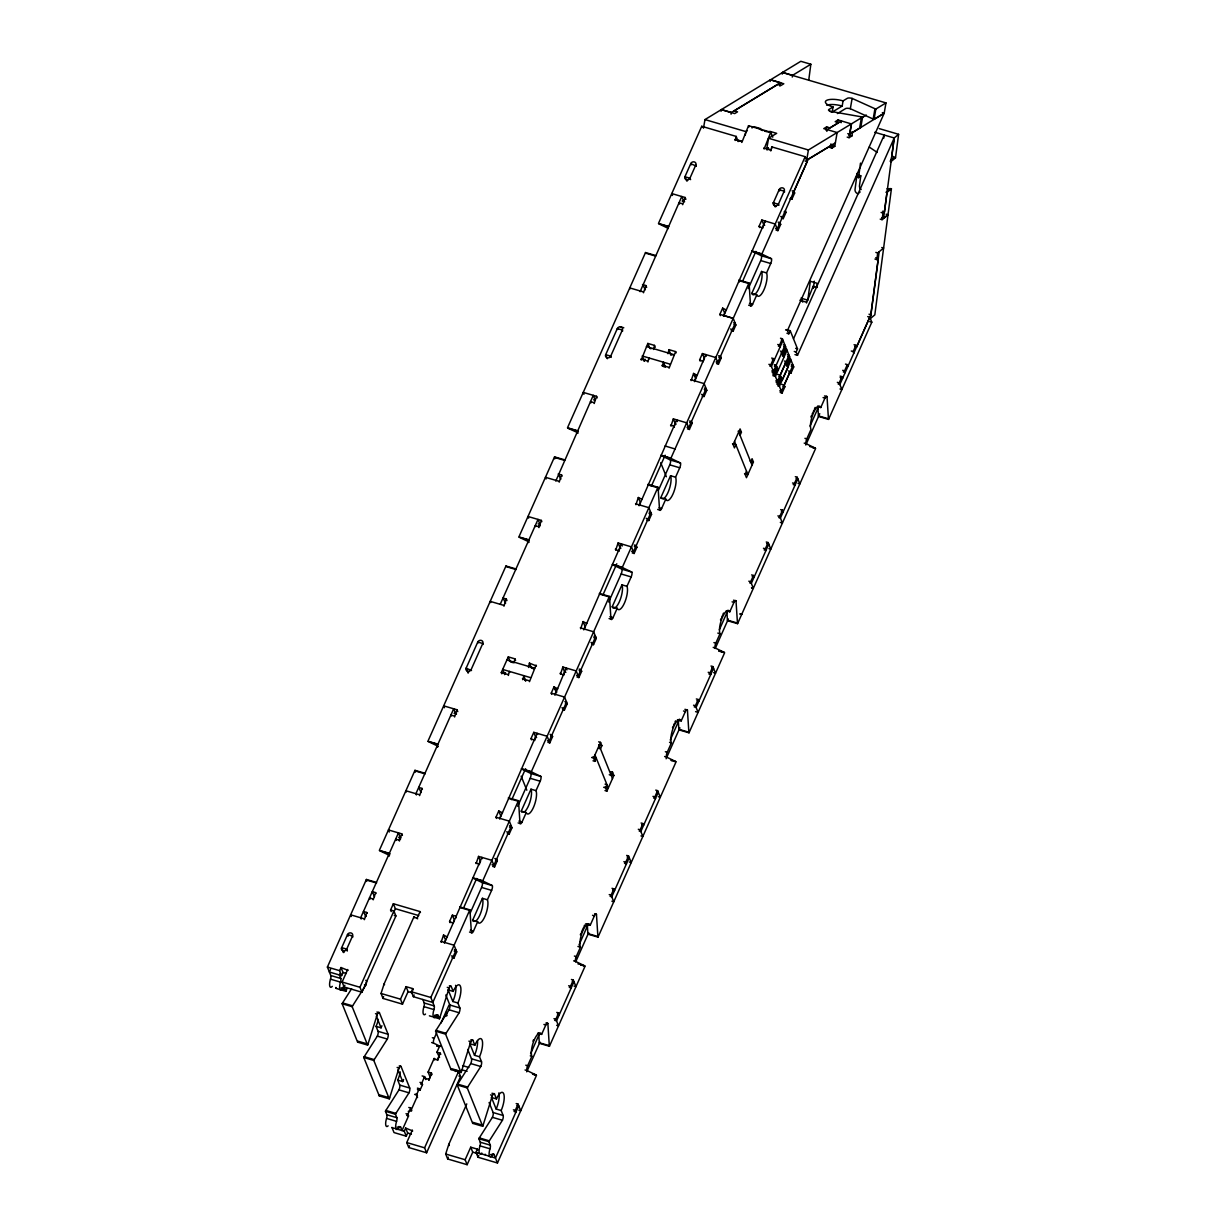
<?xml version="1.0" encoding="UTF-8"?>
<svg xmlns="http://www.w3.org/2000/svg" width="1226" height="1226" viewBox="0 0 1226 1226"><rect width="100%" height="100%" fill="white"/><g stroke="black" fill="none" stroke-linecap="round" stroke-linejoin="round"><path stroke-width="1.5" d="M808.731 80.211L810.846 64.242L800.823 61.3L782.54 72.395L782.249 74.112M813.359 288.248L814.294 281.168M857.158 173.326L855.028 189.478A3.678 3.142 50.5 0 0 857.924 193.769L860.146 191.946M856.468 176.835A12.873 10.973 50.5 0 0 858.568 177.663L859.901 167.472M860.1 166.016L860.483 163.104M857.633 174.429A12.873 10.973 50.5 0 0 860.79 175.824L859.472 185.8A3.678 3.142 50.5 0 0 861.173 189.509M874.95 259.054L876.835 259.606L877.709 252.954L883.624 248.004L881.77 247.514M880.222 219.132L882.092 219.684L882.981 213.017L884.452 211.807L894.229 137.986L898.612 134.308L879.211 128.607M879.18 251.682L870.353 318.545L874.812 314.883L891.425 188.773A3.693 3.142 50.5 0 0 890.459 188.635L886.95 188.819M881.678 217.845L883.563 218.397L886.98 192.436L891.425 188.773M898.612 134.308L895.501 157.878A3.693 3.142 50.5 0 1 894.566 157.464L890.122 161.127A3.693 3.142 50.5 0 0 891.057 161.556L894.168 137.971L874.766 132.27M854.752 346.391L856.622 346.943L870.889 314.76L878.322 258.38L875.808 257.644M883.808 138.124L884.222 135.044L793.513 338.805M703.494 128.178L704.965 119.581L770.464 79.721L780.487 82.663L779.889 86.111M721.057 111.259L721.348 109.543L731.355 112.486L780.487 82.663M731.064 114.202L731.355 112.486M745.285 135.044L745.868 131.596L747.385 130.676M770.173 81.452L770.464 79.721M771.093 149.848L766.786 148.576L768.564 138.262L776.671 133.343L769.989 131.381L767.982 132.086M792.257 77.054L792.548 75.338L810.846 64.242M847.779 133.634L849.649 134.186L860.805 127.412L862.568 117.098L808.409 149.986L806.647 160.284L835.35 142.86M826.048 130.324L826.646 126.891L829.987 127.872L838.553 122.661L835.212 121.681L838.078 119.949L851.442 123.933L849.082 137.68L847.197 137.128M826.845 131.381L827.136 129.665L841.434 120.991L841.143 122.707M830.14 111.443A12.873 4.092 9.8 0 0 832.178 112.118L833.067 106.968A12.873 4.092 9.8 0 1 826.385 100.501A12.873 4.092 9.8 0 1 843.059 100.884L847.35 98.295A3.678 1.165 9.8 0 1 852.116 98.402L874.95 108.731A3.693 1.165 9.8 0 0 875.839 109.053L885.969 102.907L884.191 113.221L787.475 330.499L788.808 333.809L786.939 333.257M830.048 147.534L831.933 148.085L832.515 144.653L830.646 144.101M837.481 123.382L838.078 119.949M831.933 148.085L834.783 146.354L837.128 132.546L823.78 128.623L826.646 126.891M832.178 112.118L842.185 106.049L843.059 100.884M852.116 98.402L850.338 108.716L873.173 119.045A3.693 1.165 9.8 0 0 874.061 119.366L884.191 113.221L882.352 112.608M849.649 134.186L851.426 123.872M849.082 137.68L851.932 135.933L852.53 132.5L884.237 113.16M833.067 106.968L828.776 109.558A3.678 1.165 9.8 0 0 830.692 111.413L861.556 116.853L859.778 127.167A3.693 1.18 9.8 0 1 860.805 127.412M873.173 119.045L874.95 108.731M874.061 119.366L875.839 109.053M341.594 990.041L345.977 991.328A3.663 1.195 -73.6 0 0 346.345 990.363L346.927 988.493M351.586 988.784L342.575 1002.914A3.678 1.195 -73.6 0 0 342.146 1003.742L357.609 1042.146L367.631 1045.088A3.678 1.195 -73.6 0 0 367.999 1044.123L377.347 1014.239A3.678 1.195 -73.6 0 1 379.416 1012.753L388.075 1034.269A3.678 1.195 -73.6 0 1 387.339 1039.066L374.236 1059.616A3.678 1.195 -73.6 0 0 373.807 1060.444L389.27 1098.848L379.263 1095.906L363.8 1057.517A3.678 1.195 -73.6 0 1 364.229 1056.689L377.332 1036.123A3.678 1.195 -73.6 0 0 378.068 1031.327L376.06 1026.361A12.873 4.184 -73.6 0 0 378.359 1019.419M389.27 1098.848A3.678 1.195 -73.6 0 0 389.638 1097.883L399.002 1067.999A3.678 1.195 -73.6 0 1 401.055 1066.513L409.714 1088.029A3.678 1.195 -73.6 0 1 408.994 1092.826L395.891 1113.392A3.678 1.195 -73.6 0 0 395.462 1114.219L396.856 1117.698A3.678 1.195 -73.6 0 1 396.565 1121.361A7.356 2.391 -73.6 0 0 395.952 1128.656A7.356 2.391 -73.6 0 0 399.078 1127.598A3.678 1.195 -73.6 0 1 400.626 1127.062L402.036 1130.556L408.549 1115.936L407.89 1114.281L410.679 1108.013L408.794 1107.461M433.146 1016.936L439.414 1018.775A3.678 1.195 -73.6 0 0 439.782 1017.81L449.13 987.926A3.678 1.195 -73.6 0 1 451.199 986.44L453.191 991.405A12.873 4.184 -73.6 0 1 460.409 986.225A12.873 4.184 -73.6 0 1 457.865 1002.991L459.857 1007.956A3.678 1.195 -73.6 0 1 459.137 1012.753L446.019 1033.319A3.678 1.195 -73.6 0 0 445.59 1034.146L461.053 1072.535L451.045 1069.593L435.582 1031.204A3.678 1.195 -73.6 0 1 436.012 1030.376L449.114 1009.81A3.678 1.195 -73.6 0 0 449.85 1005.013L445.804 994.991M461.053 1072.535A3.678 1.195 -73.6 0 0 461.42 1071.57L470.784 1041.686A3.678 1.195 -73.6 0 1 472.838 1040.215L474.845 1045.18A12.873 4.184 -73.6 0 1 482.063 1040A12.873 4.184 -73.6 0 1 479.504 1056.766L481.511 1061.731A3.678 1.195 -73.6 0 1 480.776 1066.513L467.673 1087.079A3.678 1.195 -73.6 0 0 467.244 1087.906L482.707 1126.296L472.684 1123.368L457.237 1084.964A3.678 1.195 -73.6 0 1 457.666 1084.136L470.769 1063.57A3.678 1.195 -73.6 0 0 471.489 1058.789L467.75 1049.471M482.707 1126.296A3.678 1.195 -73.6 0 0 483.075 1125.33L492.423 1095.446A3.678 1.195 -73.6 0 1 494.492 1093.975L496.484 1098.94A12.873 4.184 -73.6 0 1 503.702 1093.761A12.873 4.184 -73.6 0 1 501.158 1110.526L503.15 1115.491A3.678 1.195 -73.6 0 1 502.43 1120.273L489.312 1140.839A3.678 1.195 -73.6 0 0 488.883 1141.667L490.293 1145.161A3.678 1.195 -73.6 0 1 489.986 1148.808A7.356 2.391 -73.6 0 0 489.389 1156.103A7.356 2.391 -73.6 0 0 492.5 1155.045A3.678 1.195 -73.6 0 1 494.063 1154.524L497.465 1162.984L478.002 1157.252L476.01 1152.287L477.404 1149.16L470.723 1147.199L465.144 1159.735L467.137 1164.7L447.674 1158.984L445.682 1154.018L448.808 1144.302L466.784 1103.89M413.254 989.857L412.764 988.616L406.082 986.654L408.089 991.619L402.496 1004.155L383.033 998.439L381.041 993.474L384.167 983.758L413.928 916.879L417.652 918.795M383.033 998.439L383.615 996.615M447.674 1158.984L448.272 1157.16M789.973 198.75L791.858 199.286L794.647 193.018L793.988 191.363L808.24 159.181L832.515 144.653M332.307 986.348A7.356 2.391 -73.6 0 1 329.748 986.072A7.356 2.391 -73.6 0 1 330.484 979.176A3.678 1.195 -73.6 0 0 330.79 975.528L327.388 967.069L366.39 879.456L376.397 882.398A3.678 1.195 -73.6 0 1 376.535 883.011L366.528 880.069A3.678 1.195 -73.6 0 0 366.39 879.456M414.986 770.326A3.678 1.195 -73.6 0 1 415.124 770.924L425.131 773.867A3.678 1.195 -73.6 0 0 424.993 773.269L414.986 770.326L379.355 850.369L389.362 853.311M505.955 565.998A3.678 1.195 -73.6 0 1 506.093 566.611L516.1 569.554A3.678 1.195 -73.6 0 0 515.962 568.941L505.955 565.998L427.935 741.224L437.958 744.167M554.55 456.869A3.678 1.195 -73.6 0 1 554.673 457.467L564.68 460.409A3.678 1.195 -73.6 0 0 564.558 459.811L554.55 456.869L518.904 536.911L528.927 539.854M645.52 252.541A3.678 1.195 -73.6 0 1 645.642 253.154L655.649 256.096A3.678 1.195 -73.6 0 0 655.527 255.483L645.52 252.541L567.5 427.767L577.507 430.709M738.113 141.588L736.213 136.423L701.732 126.293L658.469 223.454L668.476 226.396M330.606 969.291L329.38 972.034L341.625 975.635L343.019 972.494L341.012 967.529L348.061 970.425M348.138 936.143L347.51 934.58L352.521 936.051L346.529 949.506A2.069 1.808 -21.9 0 1 345.609 950.487L344.383 950.855A3.31 2.896 -21.9 0 1 342.115 950.181L341.456 949.261A2.069 1.808 -21.9 0 1 341.518 948.035L347.51 934.58A2.759 2.406 -21.9 0 1 351.065 932.971A2.759 2.406 -21.9 0 1 352.521 936.051L352.889 936.986M696.307 166.261L695.801 165.02A2.759 2.406 -21.9 0 0 694.345 161.939A2.759 2.406 -21.9 0 0 690.79 163.548L684.92 176.759L689.916 178.23L690.606 179.64M343.985 951.974L344.475 950.87M468.868 671.48L468.133 673.105L466.141 668.139L477.772 642.026A2.759 2.406 -21.9 0 1 481.312 640.416A2.759 2.406 -21.9 0 1 482.768 643.497L483.151 644.432M687.342 180.789L687.694 179.977M500.223 604.311L538.015 519.426L540.007 524.391L538.137 523.839M695.801 165.02L689.916 178.23A2.759 2.406 -21.9 0 1 686.437 179.701A2.759 2.406 -21.9 0 1 684.982 176.621L686.729 180.958M341.625 975.635L339.617 970.67L341.012 967.529M364.367 919.684L366.789 912.481L363.448 911.5L365.869 916.588M373.21 899.823L375.631 892.635L372.29 891.654L374.497 896.681M399.37 841.051L401.791 833.864L388.443 829.941L389.27 832.01M419.614 795.613L422.035 788.41L418.694 787.429L421.1 792.517M454.616 716.98L457.037 709.777L443.689 705.854L444.44 707.724M503.932 606.226L506.338 599.024L503.012 598.043L505.633 603.192M538.934 527.594L541.356 520.406L528.008 516.483L528.667 518.138M559.179 482.155L561.585 474.952L558.244 473.972L560.88 479.121M594.181 403.523L596.587 396.32L583.254 392.397L583.99 394.266M643.497 292.769L645.903 285.566L642.562 284.585L645.397 289.796M682.698 204.696L685.119 197.493L671.771 193.57L672.522 195.44M340.215 973.153L339.403 974.977L340.797 978.471A3.678 1.195 -73.6 0 1 340.506 982.118A7.356 2.391 -73.6 0 0 339.893 989.413A7.356 2.391 -73.6 0 0 343.019 988.355A3.678 1.195 -73.6 0 1 344.567 987.834L345.977 991.328M365.44 916.466L365.823 915.623M420.441 912.527L420.058 911.592L393.362 903.746L390.573 910.014L393.914 910.995L395.906 915.96L361.946 992.248L344.108 986.991L342.115 982.026L347.694 969.49M344.108 986.991L344.889 985.229M735.186 140.484L736.213 136.423M361.946 992.248L359.954 987.282L393.914 910.995M393.623 912.634L395.37 908.711L393.362 903.746M501.802 673.81L501.296 672.568L508.284 656.891L514.951 658.852L515.579 660.416M641.229 360.046L647.834 343.433L654.515 345.395L655.266 347.264M741.853 142.446L748.534 125.696L770.771 132.224L772.778 137.189M504.606 674.591L505.48 672.645M644.171 361.134L645.045 359.187M508.346 675.465L509.372 671.404L509.74 672.323M514.951 658.852L513.924 662.929M647.91 362.007L648.922 357.946L649.305 358.866M654.515 345.395L653.489 349.471M522.812 679.71L523.824 675.649L525.648 680.997M536.467 665.994L529.417 663.113L528.513 667.48M662.362 366.252L663.389 362.191L665.381 367.156L663.588 366.62M676.139 352.858L675.649 351.617L668.967 349.655L667.955 353.716M417.269 917.86L420.058 911.592M670.791 355.004L668.967 349.655M764.105 148.99L770.771 132.224M529.479 681.671L536.084 665.074M669.044 368.214L675.649 351.617M767.047 150.047L767.936 148.07M770.771 150.951L771.798 146.89L805.16 156.683L807.168 161.648L777.207 228.925L775.537 228.434M402.496 1004.155L400.504 999.19L406.082 986.654M454.417 949.706L456.087 950.196L432.824 1002.439L413.361 996.707L411.369 991.742L412.764 988.616M413.361 996.707L414.143 994.945M441.115 942.227L443.536 935.04L447.245 936.94M450.08 922.688L449.574 921.446L452.363 915.178L455.704 916.159L456.333 917.707M476.117 863.61L478.538 856.407L491.887 860.33L494.553 866.951L492.668 866.399M496.484 818.462L495.978 817.221L498.767 810.953L502.491 812.869M531.486 739.845L530.996 738.604L533.785 732.336L547.133 736.259L549.8 742.879L547.915 742.328M551.731 694.391L551.225 693.15L554.014 686.882L557.723 688.797M560.435 674.223L562.857 667.021L576.205 670.944L578.871 677.564L576.986 677.013M580.68 628.769L583.086 621.582L586.81 623.482M615.682 550.152L618.103 542.949L631.451 546.873L634.118 553.493L632.233 552.941M635.926 504.698L638.332 497.495L642.041 499.411M670.928 426.066L673.335 418.878L686.713 422.847L689.38 429.468L687.495 428.916M691.158 380.627L693.579 373.424L697.288 375.34M700.123 361.072L699.632 359.831L702.421 353.563L715.785 357.548M720.367 315.634L719.861 314.392L722.65 308.124L726.359 310.025M759.568 227.561L759.078 226.32L761.867 220.036L775.23 224.021L777.897 230.641L776.027 230.09M723.555 316.247L765.223 221.078L765.56 221.906M774.863 206.52L773.361 202.796L779.215 189.54A2.759 2.406 -21.9 0 1 782.77 187.915A2.759 2.406 -21.9 0 1 784.226 191.011L784.594 191.946M444.486 942.35L445.528 940.005L443.536 935.04M453.329 922.504L454.202 920.542M479.489 863.717L480.531 861.372L478.538 856.407M499.733 818.278L500.775 815.918L498.767 810.953M534.567 740.044L535.088 738.864M535.256 738.466L535.777 737.301L533.785 732.336M554.796 694.59L556.022 691.847L554.014 686.882M563.638 674.729L564.512 672.783M564.68 672.384L562.857 667.021M583.699 629.674L585.093 626.547L583.086 621.582M618.701 551.056L620.095 547.915L618.103 542.949M638.945 505.602L639.282 504.821M639.466 504.422L640.34 502.461L638.332 497.495M673.764 427.368L675.342 423.844L673.335 418.878M694.529 380.734L695.571 378.39L693.579 373.424M703.372 360.888L704.414 358.528L702.421 353.563M723.432 315.833L724.658 313.09L722.65 308.124M762.817 227.362L763.17 226.58M763.338 226.182L763.859 225.002L761.867 220.036M463.551 908.006L476.699 878.46M511.778 799.674L525.586 768.671M603.008 594.794L616.816 563.776M651.343 486.216L665.151 455.214M742.711 280.999L755.89 251.407M775.767 206.765L776.119 205.968M784.226 191.011L778.372 204.267L773.361 202.796M439.414 1018.775L438.004 1015.281A3.678 1.195 -73.6 0 0 436.441 1015.818A7.356 2.391 -73.6 0 1 433.33 1016.875A7.356 2.391 -73.6 0 1 433.927 1009.58A3.678 1.195 -73.6 0 0 434.234 1005.918L430.832 997.474L469.834 909.861L459.827 906.918A3.678 1.195 -73.6 0 1 459.949 907.516L469.972 910.458L471.397 932.603L469.527 932.051M518.108 822.922L519.993 823.474L518.552 801.329L508.545 798.387A3.678 1.195 -73.6 0 0 508.422 797.774L518.429 800.716L482.783 880.758L472.776 877.816M609.077 618.594L610.962 619.145L609.521 597.001L599.514 594.058A3.678 1.195 -73.6 0 0 599.391 593.461L609.399 596.403L531.379 771.614L521.372 768.671M657.672 509.464L659.557 510.016L658.117 487.871L648.11 484.929A3.678 1.195 -73.6 0 0 647.972 484.316L657.979 487.258L622.348 567.301L612.341 564.358M739.186 282.041L739.094 280.662A3.678 1.195 -73.6 0 0 738.971 280.049L748.979 282.991L670.944 458.156L660.937 455.214M805.16 156.683L761.928 253.889L751.921 250.962M470.248 912.91L481.588 887.44A3.678 1.195 -73.6 0 0 482.324 882.643L473.021 878.153L483.044 881.096L492.331 885.586A3.678 1.195 -73.6 0 1 491.611 890.382L487.412 899.777A12.873 4.184 -73.6 0 1 484.868 916.542A12.873 4.184 -73.6 0 1 477.65 921.722L473.466 931.132A3.678 1.195 -73.6 0 1 471.397 932.603M517.709 806.31L530.184 778.295A3.678 1.195 -73.6 0 0 530.919 773.514L521.617 769.024L531.624 771.966L540.927 776.456A3.678 1.195 -73.6 0 1 540.191 781.238L536.007 790.647A12.873 4.184 -73.6 0 1 533.463 807.413A12.873 4.184 -73.6 0 1 526.245 812.593L522.046 821.987A3.678 1.195 -73.6 0 1 519.993 823.474M608.678 601.997L621.153 573.983A3.678 1.195 -73.6 0 0 621.889 569.186L612.586 564.696L622.593 567.638L631.896 572.128A3.678 1.195 -73.6 0 1 631.16 576.925L626.976 586.319A12.873 4.184 -73.6 0 1 624.432 603.085A12.873 4.184 -73.6 0 1 617.214 608.265L613.015 617.674A3.678 1.195 -73.6 0 1 610.962 619.145M658.408 490.308L669.748 464.838A3.678 1.195 -73.6 0 0 670.469 460.056L661.182 455.566L671.189 458.509L680.491 462.999A3.678 1.195 -73.6 0 1 679.756 467.78L675.572 477.19A12.873 4.184 -73.6 0 1 673.013 493.955A12.873 4.184 -73.6 0 1 665.795 499.135L661.611 508.529A3.678 1.195 -73.6 0 1 659.557 510.016M748.258 288.6L760.733 260.571A3.678 1.195 -73.6 0 0 761.469 255.79L752.166 251.299L762.189 254.242L771.476 258.732A3.678 1.195 -73.6 0 1 770.74 263.513L766.556 272.923A12.873 4.184 -73.6 0 1 764.013 289.688A12.873 4.184 -73.6 0 1 756.794 294.868L752.611 304.263A3.678 1.195 -73.6 0 1 750.542 305.749L748.657 305.197M452.087 957.567L453.957 958.119L456.746 951.851L454.095 945.231L440.747 941.307M494.553 866.951L497.342 860.683L496.683 859.028L494.798 858.476M507.334 833.481L509.204 834.032L511.993 827.765L509.326 821.144L495.978 817.221M549.8 742.879L552.589 736.596L551.915 734.941L550.045 734.389M562.565 709.41L564.45 709.961L567.24 703.693L564.573 697.073L551.225 693.15M578.871 677.564L581.66 671.296L581.001 669.641L579.116 669.09M591.652 644.11L593.522 644.661L596.311 638.394L593.645 631.773L580.296 627.85M634.118 553.493L636.907 547.225L636.233 545.57L634.363 545.018M646.884 520.023L648.769 520.575L651.558 514.307L648.891 507.687L635.543 503.763M689.38 429.468L692.169 423.2L691.495 421.545L689.625 420.993M702.146 395.998L704.03 396.55L706.82 390.282L704.138 383.615L690.79 379.692M716.566 363.616L718.451 364.168L721.24 357.9L720.582 356.245L718.697 355.693M731.232 330.698L733.102 331.25L735.891 324.982L733.209 318.316L719.861 314.392M777.897 230.641L780.686 224.373L780.027 222.718L778.142 222.167M781.376 218.075L783.245 218.626L786.035 212.359L785.376 210.688M473.466 921.431A12.873 4.184 -73.6 0 1 472.638 920.251L482.416 898.306L487.412 899.777M522.061 812.286A12.873 4.184 -73.6 0 1 521.234 811.122L530.996 789.176L536.007 790.647M617.214 608.265L612.203 606.793L621.965 584.848L626.976 586.319M661.304 498.538A12.873 4.184 -73.6 0 1 660.799 497.664L670.561 475.719L675.572 477.19M756.794 294.868L751.783 293.397L761.561 271.452L766.556 272.923M440.471 1046.452L433.498 1043.081A3.678 1.195 -73.6 0 1 434.234 1038.284L436.502 1033.196M441.038 1023.005L448.977 1005.182M445.988 1015.879L447.122 1013.32M417.53 1097.531L416.488 1094.941L419.277 1088.673L417.407 1088.121M417.453 1089.592L419.951 1090.328L422.51 1084.581L421.836 1082.926L424.625 1076.658L422.127 1075.922M408.258 1111.369A3.31 2.896 -21.9 0 0 409.024 1111.4L410.25 1111.032A2.069 1.808 -21.9 0 0 411.17 1110.051L417.162 1096.596A2.759 2.406 -21.9 0 0 416.135 1093.684M430.096 1077.01L428.089 1072.045L434.142 1058.467L437.851 1060.367M439.552 1057.348L436.931 1052.199L439.843 1045.625M391.937 1127.399L394.021 1132.579L406.266 1136.18L404.258 1131.215L405.653 1128.073L412.702 1130.97M429.008 1080.229L431.429 1073.026L428.089 1072.045M437.467 1059.448L440.272 1053.18L436.931 1052.199M428.793 1079.907L431.046 1074.865M437.789 1059.708L439.291 1056.337M406.266 1136.18L407.66 1133.039L405.653 1128.073M455.566 1069.777L455.214 1070.559L458.555 1071.539L460.547 1076.505L426.602 1152.792L408.748 1147.536L406.756 1142.571L412.334 1130.035M408.748 1147.536L409.53 1145.774M593.016 760.81L594.886 761.361L593.553 758.051L600.541 742.374L598.656 741.822M772.211 372.612L774.096 373.164L770.771 364.888L773.56 358.62L771.675 358.069M778.387 346.146L780.272 346.697L779.598 345.042L782.387 338.774L780.518 338.223M594.886 761.361L596.28 758.22L592.526 757.116M600.541 742.374L601.874 745.684L600.464 748.825L598.595 748.274M740.029 435.368L741.423 432.226L740.09 428.916L733.117 444.594L734.451 447.904L735.845 444.762L732.504 443.781M426.602 1152.792L424.594 1147.827L458.555 1071.539M458.263 1073.179L459.306 1070.834M788.808 333.809L790.203 330.683L786.448 329.579M802.754 302.132L801.222 297.903M774.096 373.164L776.886 366.896L776.227 365.241L774.342 364.689M781.054 352.766L782.939 353.318L785.728 347.05L782.387 338.774M806.493 302.991L813.175 286.24L817.344 287.466M776.211 382.543L778.096 383.094L774.755 374.819L777.56 368.551L775.675 367.999M782.387 356.076L784.272 356.628L783.598 354.973L786.387 348.705L784.517 348.153M778.096 383.094L780.885 376.826L780.226 375.171L786.264 361.593L784.395 361.042M785.054 362.697L786.939 363.248L789.728 356.981L786.387 348.705M780.211 392.473L782.096 393.025L778.755 384.749L781.544 378.482L779.675 377.93M780.334 379.585L782.219 380.137L788.272 366.559L787.598 364.904L790.387 358.636L789.146 358.268M794.969 354.59L797.482 355.325L796.149 352.015L797.544 348.889L790.203 330.683M782.096 393.025L784.885 386.757L784.211 385.102L790.264 371.524L788.395 370.972M797.482 355.325L894.229 137.986M605 790.601L606.885 791.153L605.552 787.843L606.947 784.701L605.077 784.15M610.655 771.614L612.525 772.165L611.13 775.307L609.261 774.755M746.511 471.244L745.117 474.385L746.45 477.696L753.423 462.018L752.09 458.708L750.695 461.85M789.054 372.627L790.939 373.179L793.728 366.911L790.387 358.636M606.885 791.153L613.858 775.476L612.525 772.165M467.137 1164.7L472.73 1152.164L470.723 1147.199M478.002 1157.252L478.784 1155.49M532.942 1041.15L533.555 1039.786M580.327 934.764L580.925 933.384M581.538 932.021L583.377 927.898M583.99 926.534L584.587 925.155M672.507 727.692L673.12 726.328M673.733 724.949L674.346 723.585M674.959 722.206L675.557 720.842M720.49 619.927L721.103 618.563M721.716 617.184L722.329 615.82M722.926 614.441L723.539 613.077M810.876 417.039L811.474 415.66M812.087 414.296L812.7 412.917M813.313 411.553L813.926 410.174M814.539 408.81L815.137 407.43M530.582 1053.732L539.348 1034.039M579.024 944.924L588.235 924.251M670.239 740.029L679.449 719.356M719.356 629.735L727.784 610.793M810.003 426.127L818.524 406.986M532.467 1073.915L536.222 1075.018L526.935 1070.528A3.678 1.195 -73.6 0 1 527.655 1065.746L531.854 1056.337A12.873 4.184 -73.6 0 1 534.398 1039.571A12.873 4.184 -73.6 0 1 541.616 1034.392L545.8 1024.997A3.678 1.195 -73.6 0 1 547.869 1023.511L549.294 1045.655A3.678 1.195 -73.6 0 0 549.432 1046.268L539.425 1043.326A3.678 1.195 -73.6 0 1 539.287 1042.728L538.658 1033.028M580.434 964.601L584.817 965.889L575.53 961.399A3.678 1.195 -73.6 0 1 576.251 956.602L580.434 947.208A12.873 4.184 -73.6 0 1 582.994 930.442A12.873 4.184 -73.6 0 1 590.212 925.262L594.395 915.853A3.678 1.195 -73.6 0 1 596.464 914.381L597.89 936.526A3.678 1.195 -73.6 0 0 598.027 937.124L588.005 934.181A3.678 1.195 -73.6 0 1 587.882 933.584L587.254 923.898M673.917 761.009L675.787 761.561L666.5 757.07A3.678 1.195 -73.6 0 1 667.22 752.289L671.404 742.879A12.873 4.184 -73.6 0 1 673.963 726.114A12.873 4.184 -73.6 0 1 681.181 720.934L685.365 711.54A3.678 1.195 -73.6 0 1 687.434 710.053L688.859 732.213A3.678 1.195 -73.6 0 0 688.997 732.811L678.974 729.868A3.678 1.195 -73.6 0 1 678.852 729.271L678.223 719.57M718.742 650.776L724.382 652.431L715.08 647.941A3.678 1.195 -73.6 0 1 715.815 643.144L719.999 633.75A12.873 4.184 -73.6 0 1 722.558 616.985A12.873 4.184 -73.6 0 1 729.776 611.805L733.96 602.395A3.678 1.195 -73.6 0 1 736.014 600.924L737.454 623.069A3.678 1.195 -73.6 0 0 737.577 623.666L727.57 620.724A3.678 1.195 -73.6 0 1 727.447 620.126L726.895 611.82M812.24 447.245L815.367 448.164L806.08 443.674A3.678 1.195 -73.6 0 1 806.8 438.877L810.984 429.483A12.873 4.184 -73.6 0 1 813.543 412.718A12.873 4.184 -73.6 0 1 820.761 407.538L824.945 398.128A3.678 1.195 -73.6 0 1 827.014 396.657L828.439 418.802A3.678 1.195 -73.6 0 0 828.577 419.399L818.57 416.472A3.678 1.195 -73.6 0 1 818.432 415.859L817.803 406.174M526.736 1071.831L539.992 1042.054M575.653 961.935L588.695 932.649M666.116 758.771L679.909 727.769M715.218 648.477L728.351 618.992M805.804 445.023L819.75 413.683M514.062 1111.492L515.931 1112.043L515.272 1110.388L518.062 1104.12L516.192 1103.569M556.65 1025.288L558.52 1025.84L555.853 1019.22L558.658 1012.952L556.773 1012.4M569.308 987.405L571.178 987.957L570.519 986.302L573.308 980.034L571.423 979.482M611.897 901.217L613.766 901.769L611.1 895.149L613.889 888.865L612.019 888.314M624.54 863.334L626.425 863.886L625.75 862.23L628.555 855.963L626.67 855.411M640.968 835.902L642.838 836.454L640.171 829.833L642.976 823.565L641.091 823.014M653.627 798.034L655.496 798.586L654.837 796.931L657.626 790.663L655.741 790.111M695.586 711.647L698.084 712.383L695.418 705.762L698.207 699.494L696.337 698.943M708.858 673.948L710.743 674.499L710.069 672.844L712.873 666.576L710.988 666.024M751.477 587.806L753.346 588.357L750.68 581.737L753.469 575.469L751.599 574.917M764.135 549.922L766.005 550.474L765.346 548.819L768.135 542.551L766.25 541.999M780.318 522.383L782.433 523.058L779.767 516.437L782.556 510.169L780.671 509.618M793.207 484.622L795.076 485.174L794.417 483.519L797.207 477.251L795.322 476.699M839.994 388.979L841.879 389.531L839.212 382.91L842.001 376.643L840.117 376.091M843.35 371.999L845.22 372.551L844.561 370.896L847.35 364.628L845.48 364.076M853.832 353.241L853.158 351.571L855.963 345.288L854.078 344.736M867.717 316.614L869.801 317.228L839.856 384.504L838.186 384.014M497.465 1162.984L536.482 1075.371L534.597 1074.819M549.432 1046.268L585.063 966.226L583.193 965.674M598.027 937.124L676.032 761.913L673.534 761.177M688.997 732.811L724.627 652.768L721.501 651.849M737.577 623.666L815.612 448.501L812.486 447.582M828.577 419.399L871.809 322.193L869.801 317.228M367.631 1045.088L352.168 1006.684A3.678 1.195 -73.6 0 1 352.598 1005.856L361.609 991.727M362.421 990.439L365.7 985.29A3.678 1.195 -73.6 0 0 366.421 980.509L365.808 980.325M388.136 1125.851A7.356 2.391 -73.6 0 1 385.776 1125.146A7.356 2.391 -73.6 0 1 386.558 1118.418A3.678 1.195 -73.6 0 0 386.849 1114.756L385.454 1111.277A3.678 1.195 -73.6 0 1 385.868 1110.449L398.986 1089.883A3.678 1.195 -73.6 0 0 399.707 1085.087L397.714 1080.121A12.873 4.184 -73.6 0 0 400.274 1071.922M481.803 1153.038A7.356 2.391 -73.6 0 1 479.243 1152.762A7.356 2.391 -73.6 0 1 479.979 1145.866A3.678 1.195 -73.6 0 0 480.285 1142.218L478.876 1138.724A3.678 1.195 -73.6 0 1 479.305 1137.897L492.408 1117.33A3.678 1.195 -73.6 0 0 493.143 1112.549L489.097 1102.511M858.568 177.663L860.79 175.824M891.057 161.556L895.501 157.878M890.459 188.635L886.015 192.298A3.693 3.142 50.5 0 1 886.98 192.436M883.563 218.397L888.007 214.734L886.137 214.182M882.092 219.684L888.022 214.795M876.835 259.606L878.322 258.38M862.338 117.466L866.292 115.045M751.952 127.918L753.975 126.676L760.656 128.638L759.492 129.343M766.786 148.576L768.304 147.656M837.404 113.558L845.572 108.593A3.678 1.165 9.8 0 1 850.338 108.716M782.54 72.395L792.548 75.338M885.969 102.907L782.525 72.503L770.449 79.843L783.797 83.766L780.947 85.498L777.606 84.517L734.205 110.861L737.531 111.842L734.68 113.574L721.332 109.65M850.645 131.948L852.53 132.5M848.806 135.013L851.932 135.933M831.657 145.434L834.783 146.354M760.978 130.017L762.725 130.538M764.472 131.059L766.817 131.734M704.965 119.581L745.868 131.596M768.564 138.262L808.409 149.986M806.371 158.629L808.24 159.181M735.477 139.381L742.052 141.312M734.803 139.565L741.485 141.526M763.737 148.055L770.403 150.016M805.084 161.035L807.168 161.648M882.582 211.255L884.452 211.807M881.096 212.466L882.981 213.017M792.103 190.812L793.988 191.363M792.778 192.467L794.647 193.018M690.728 163.702L696.077 166M784.18 191.21L779.184 189.739L779.506 190.566M784.165 211.807L786.035 212.359M780.701 216.42L782.586 216.971L783.245 218.626M778.817 223.822L780.686 224.373M875.839 252.403L877.709 252.954M682.116 200.987L684.614 201.723M763.859 225.002L764.702 225.247M682.33 203.761L678.989 202.78L679.495 204.022M759.078 226.32L762.787 228.22M668.722 226.733L658.714 223.791L668.017 228.281A3.678 1.195 -73.6 0 1 668.109 228.634M761.469 255.79L771.476 258.732M760.733 260.571L770.74 263.513M817.129 286.746L816.976 283.252L810.309 281.29L807.811 300.171L801.452 298.301M869.004 314.208L870.889 314.76M739.094 280.662L749.117 283.604L750.542 305.749M799.873 300.232L806.126 302.071M869.724 321.58L871.809 322.193M749.469 303.343L752.611 304.263M785.605 329.947L787.475 330.499M851.288 351.019L853.158 351.571M643.114 291.834L629.766 287.911L630.149 288.846M723.217 315.419L733.225 318.362M733.546 322.79L735.202 323.281L717.762 362.452L716.091 361.961M734.022 324.43L735.891 324.982M781.376 339.878L783.046 340.368L771.415 366.497L769.744 366.007M730.558 329.043L732.443 329.595L733.102 331.25M795.659 348.337L797.544 348.889M783.368 344.843L785.038 345.334L773.407 371.463L771.736 370.972M777.728 344.491L779.598 345.042M783.843 346.498L785.728 347.05M794.264 351.464L796.149 352.015M785.376 349.808L787.031 350.299L775.414 376.428L772.901 375.692M780.395 351.111L782.265 351.663L782.939 353.318M842.676 370.344L844.561 370.896M787.368 354.774L789.038 355.264L777.407 381.393L775.736 380.903M781.728 354.421L783.598 354.973M787.843 356.429L789.728 356.981M788.533 359.494L791.031 360.229L779.399 386.359L777.744 385.868M840.162 377.562L842.66 378.298L842.001 376.643M791.368 364.704L793.038 365.195L781.406 391.324L779.736 390.833M772.349 359.724L774.219 360.275L773.56 358.62M785.728 364.352L787.598 364.904M791.214 366.176L793.728 366.911M786.387 366.007L788.272 366.559M837.327 382.359L839.212 382.91M768.886 364.337L770.771 364.888M774.388 366.16L776.886 366.896M776.349 369.654L778.219 370.206L777.56 368.551M620.448 326.775L623.789 327.756M718.742 357.164L721.24 357.9M777.713 374.436L780.226 375.171M772.886 374.267L774.755 374.819M779.016 376.275L780.885 376.826M824.5 395.921L827.014 396.657M699.632 359.831L703.341 361.747M781.713 384.366L784.211 385.102M823.075 397.576L824.945 398.128M776.886 384.198L778.755 384.749M783 386.205L784.885 386.757M646.439 346.575L674.254 354.743M651.083 348.766L649.841 348.399L647.834 343.433M670.974 354.62L672.216 354.988M817.42 406.557L820.761 407.538M670.055 364.153L642.255 355.984L644.248 360.95M640.861 359.111L647.527 361.072M661.994 365.317L668.66 367.279M694.59 375.738L695.908 376.121M818.432 415.859L828.439 418.802M704.46 388.09L706.13 388.581L688.69 427.767L687.02 427.276M704.322 389.546L706.82 390.282M701.487 394.343L703.356 394.895L704.03 396.55M804.93 438.326L806.8 438.877M804.195 443.122L806.08 443.674M809.742 446.509L810.984 446.877M738.083 431.245L741.423 432.226M689.671 422.464L692.169 423.2M593.583 399.814L595.254 400.304L593.261 395.339L555.792 481.067M675.342 423.844L676.17 424.089M593.798 402.588L590.472 401.607L590.963 402.848M670.545 425.146L673.886 426.127L674.392 427.368M750.082 461.037L753.423 462.018M796.18 478.37L797.85 478.86L780.41 518.031L778.74 517.541M797.988 483.32L799.873 483.872L797.207 477.251M792.532 482.967L794.417 483.519M665.044 445.973L675.082 448.977M744.534 473.588L747.86 474.569L734.543 441.467M578.335 431.337L567.745 428.104L578.289 432.962M670.469 460.056L680.491 462.999M669.748 464.838L679.756 467.78M781.345 511.273L783.215 511.824L782.556 510.169M777.882 515.885L779.767 516.437M660.799 497.664L665.795 499.135M659.113 507.794L661.611 508.529M558.795 481.22L545.447 477.297L546.122 478.952M766.694 543.547L768.779 544.16L751.323 583.346L749.668 582.856M649.228 512.161L650.883 512.652L633.444 551.838L631.574 551.286M768.917 548.62L770.802 549.171L768.135 542.551M649.06 513.571L651.558 514.307M763.461 548.267L765.346 548.819M646.225 518.368L648.094 518.92L648.769 520.575M752.258 576.572L754.143 577.124L753.469 575.469M634.394 546.49L636.907 547.225M748.81 581.185L750.68 581.737M620.095 547.915L620.938 548.16M751.661 587.821L753.331 588.311M538.796 525.494L540.053 525.862M538.566 526.674L535.226 525.693L535.593 526.613M615.314 549.217L619.023 551.133M529.172 540.191L519.165 537.249L529.08 541.923M733.516 600.188L736.014 600.924M621.889 569.186L631.896 572.128M732.075 601.843L733.96 602.395M621.153 573.983L631.16 576.925M741.699 614.425L739.814 613.874L741.715 614.487M726.328 610.793L729.776 611.805M727.447 620.126L737.454 623.069M717.808 633.106L719.999 633.75M713.93 642.593L715.815 643.144M609.889 616.755L613.015 617.674M713.21 647.389L715.08 647.941M719.003 651.113L720.873 651.665M503.549 605.292L490.201 601.368L490.706 602.61M711.862 667.741L713.532 668.231L696.092 707.417L694.207 706.866M593.982 636.248L595.652 636.738L578.197 675.909L576.542 675.419M713.655 672.645L715.524 673.197L712.873 666.576M593.813 637.658L596.311 638.394M708.199 672.292L710.069 672.844M590.978 642.455L592.863 643.006L593.522 644.661M696.996 700.598L698.881 701.149L698.207 699.494M579.162 670.561L581.66 671.296M693.548 705.211L695.418 705.762M564.849 671.986L565.891 672.292M684.92 709.318L687.434 710.053M560.067 673.289L563.776 675.204M683.495 710.988L685.365 711.54M506.89 660.032L534.689 668.201M510.69 661.979L512.774 662.592M531.41 668.078L533.908 668.814M677.426 719.831L681.181 720.934M530.506 677.61L502.691 669.442L504.698 674.407M501.296 672.568L507.978 674.53M522.429 678.775L529.111 680.736M524.927 680.338L525.831 680.614M555.026 689.196L556.343 689.579M556.022 691.847L556.849 692.092M678.852 729.271L688.859 732.213M564.91 701.548L566.565 702.038L549.125 741.224L547.455 740.734M565.355 703.142L567.24 703.693M561.906 707.754L563.776 708.306L564.45 709.961M669.534 742.328L671.404 742.879M665.35 751.737L667.22 752.289M664.615 756.519L666.5 757.07M671.404 760.273L672.66 760.641M671.036 760.442L672.277 760.81M598.732 744.764L601.874 745.684M550.704 736.044L552.589 736.596M454.034 713.271L456.532 714.007M535.777 737.301L536.62 737.546M454.248 716.045L450.907 715.065L451.275 715.999M530.996 738.604L534.705 740.504M591.683 757.499L593.553 758.051M611.36 774.74L613.858 775.476M656.615 791.827L658.285 792.318L640.846 831.489L639.175 830.998M658.408 796.731L660.293 797.283L657.626 790.663M652.952 796.379L654.837 796.931M604.97 787.046L608.311 788.027L594.978 754.925M603.667 787.291L605.552 787.843M438.203 744.504L428.196 741.561L438.111 746.236M530.919 773.514L540.927 776.456M530.184 778.295L540.191 781.238M641.765 824.669L643.635 825.221L642.976 823.565M638.302 829.282L640.171 829.833M521.234 811.122L526.245 812.593M518.92 821.068L522.046 821.987M419.231 794.678L405.883 790.755L406.388 791.996M627.13 857.005L629.214 857.618L611.774 896.804L610.104 896.313M509.664 825.619L511.334 826.109L493.879 865.295L492.009 864.744M509.495 827.029L511.993 827.765M629.336 862.031L631.221 862.583L628.555 855.963M623.881 861.679L625.75 862.23M506.66 831.826L508.545 832.377L509.204 834.032M612.678 889.969L614.563 890.52L613.889 888.865M495.473 860.131L497.342 860.683M609.23 894.597L611.1 895.149M398.573 837.297L400.871 837.971M399.247 838.952L400.488 839.32M399.002 840.132L395.661 839.151L396.167 840.392M475.749 862.675L479.458 864.591M594.579 913.83L596.464 914.381M390.19 853.924L379.6 850.706L389.516 855.38M482.324 882.643L492.331 885.586M592.526 915.301L594.395 915.853M481.588 887.44L491.611 890.382M585.522 923.883L590.212 925.262M587.882 933.584L597.89 936.526M577.936 946.472L580.434 947.208M472.638 920.251L477.65 921.722M574.381 956.05L576.251 956.602M372.827 898.903L369.501 897.922L369.991 899.164M449.574 921.446L453.298 923.362M470.34 930.212L473.466 931.132M573.645 960.847L575.53 961.399M395.37 908.711L418.725 915.577M577.936 963.866L579.193 964.234M580.68 964.939L582.565 965.49M394.251 915.47L395.906 915.96M363.999 918.749L350.651 914.826L351.31 916.481M572.297 981.198L573.967 981.689L556.527 1020.875L554.642 1020.323M454.248 951.115L456.746 951.851M574.09 986.102L575.975 986.654L573.308 980.034M568.634 985.75L570.519 986.302M451.413 955.912L453.298 956.464L453.957 958.119M557.447 1014.055L559.317 1014.607L558.658 1012.952M449.314 985.888L451.199 986.44M447.26 987.374L449.13 987.926M553.983 1018.668L555.853 1019.22M449.114 988.033A12.873 4.184 -73.6 0 0 448.195 989.934L453.191 991.405M545.984 1022.959L547.869 1023.511M543.93 1024.446L545.8 1024.997M448.195 989.934L452.854 1001.519L457.865 1002.991M327.388 967.069L339.617 970.67M411.369 991.742L430.832 997.474M343.019 972.494L346.36 973.475M408.089 991.619L412.672 992.968M449.85 1005.013L459.857 1007.956M537.555 1033.196L541.616 1034.392M364.444 984.922L365.7 985.29M449.114 1009.81L459.137 1012.753M330.79 975.528L340.797 978.471M422.817 999.497L424.227 1002.975L434.234 1005.918M342.115 982.026L359.954 987.282M381.041 993.474L400.504 999.19M330.484 979.176L340.506 982.118M424.227 1002.975A3.678 1.195 -73.6 0 1 423.92 1006.638L433.927 1009.58M445.682 1012.507L445.85 1015.266L447.107 1015.634M539.287 1042.728L549.294 1045.655M342.698 987.282L344.567 987.834M436.119 1014.73L438.004 1015.281M341.135 987.804L343.019 988.355M434.571 1015.266L436.441 1015.818M341.349 988.892L346.345 990.363M434.77 1016.339L439.782 1017.81M335.618 987.512L336.598 988.57M337.211 988.754L340.353 989.673M429.391 1015.833L431.904 1016.569M530.291 1055.877L531.854 1056.337M376.903 1012.017L379.416 1012.753M470.968 1039.663L472.838 1040.215M342.575 1002.914L352.598 1005.856M436.012 1030.376L446.019 1033.319M342.146 1003.742L352.168 1006.684M375.478 1013.687L377.347 1014.239A12.873 4.184 -73.6 0 0 376.413 1016.247L381.071 1027.832L376.06 1026.361M435.582 1031.204L445.59 1034.146M468.899 1041.135L470.784 1041.686M470.769 1041.809A12.873 4.184 -73.6 0 0 469.834 1043.709L474.845 1045.18M432.349 1037.732L434.234 1038.284M525.785 1065.195L527.655 1065.746M431.629 1042.529L433.498 1043.081M469.834 1043.709L474.508 1055.295L479.504 1056.766M525.05 1069.976L526.935 1070.528M437.161 1045.916L439.046 1046.468M436.793 1046.069L438.034 1046.437M532.728 1074.267L533.969 1074.635M378.068 1031.327L388.075 1034.269M471.489 1058.789L481.511 1061.731M377.332 1036.123L387.339 1039.066M470.769 1063.57L480.776 1066.513M462.6 1065.639L468.853 1067.478M461.681 1069.746L467.106 1071.34M367.999 1044.123L357.992 1041.18A3.678 1.195 -73.6 0 1 357.609 1042.146M461.42 1071.57L451.413 1068.628A3.678 1.195 -73.6 0 1 451.045 1069.593M458.892 1076.014L460.547 1076.505M399.186 1065.961L401.055 1066.513M491.994 1093.24L494.492 1093.975M364.229 1056.689L374.236 1059.616M457.666 1084.136L467.673 1087.079M363.8 1057.517L373.807 1060.444M397.117 1067.448L399.002 1067.999M457.237 1084.964L467.244 1087.906M490.553 1094.895L492.423 1095.446M492.408 1095.569A12.873 4.184 -73.6 0 0 491.488 1097.469L496.484 1098.94M423.629 1077.823L428.64 1079.294M517.065 1105.285L518.736 1105.775L495.473 1158.018L486.707 1155.444M518.859 1110.189L520.728 1110.741L518.062 1104.12M419.966 1082.374L421.836 1082.926M513.388 1109.837L515.272 1110.388M420.625 1084.029L422.51 1084.581M397.714 1080.121L402.71 1081.593A12.873 4.184 -73.6 0 0 403.569 1079.508M491.488 1097.469L496.147 1109.055L501.158 1110.526M399.707 1085.087L409.714 1088.029M493.143 1112.549L503.15 1115.491M414.618 1094.389L416.488 1094.941M398.986 1089.883L408.994 1092.826M492.408 1117.33L502.43 1120.273M389.638 1097.883L379.631 1094.941A3.678 1.195 -73.6 0 1 379.263 1095.906M483.075 1125.33L473.067 1122.388A3.678 1.195 -73.6 0 1 472.684 1123.368M406.005 1113.729L407.89 1114.281M406.68 1115.384L408.549 1115.936M385.868 1110.449L395.891 1113.392M479.305 1137.897L489.312 1140.839M385.454 1111.277L395.462 1114.219M478.876 1138.724L488.883 1141.667M386.849 1114.756L396.856 1117.698M480.285 1142.218L490.293 1145.161M386.558 1118.418L396.565 1121.361M479.979 1145.866L489.986 1148.808M398.756 1126.51L400.626 1127.062M492.193 1153.973L494.063 1154.524M397.193 1127.046L399.078 1127.598M490.63 1154.494L492.5 1155.045M392.029 1127.613L394.527 1128.349M395.155 1128.533L404.258 1131.215M476.01 1152.287L486.109 1155.26M407.66 1133.039L411.415 1134.142M472.73 1152.164L477.726 1153.635M406.756 1142.571L424.594 1147.827M445.682 1154.018L465.144 1159.735M892.942 156.361L894.566 157.464M869.295 147.089L877.234 152.453M855.963 345.288L856.622 346.943M771.798 146.89L772.181 147.81M791.184 197.616L791.858 199.286M779.215 189.54L779.721 190.781M847.35 364.628L848.024 366.298M748.534 125.696L749.025 126.937M813.175 286.24L813.666 287.482M778.908 205.309L778.418 204.068A2.759 2.406 -21.9 0 1 774.863 205.692A2.759 2.406 -21.9 0 1 773.407 202.596L775.031 206.627M701.732 126.293L702.1 127.228M786.264 361.593L786.939 363.248M790.264 371.524L790.939 373.179M781.544 378.482L782.219 380.137M690.79 163.548L691.295 164.79M685.119 197.493L685.87 199.348M683.786 201.478L681.779 196.512L640.11 291.681M715.769 357.486L718.451 364.168M738.726 432.058L752.044 465.16M706.406 356.153L705.778 354.605L694.514 381.654M645.903 285.566L646.654 287.436M677.365 421.56L676.706 419.905L639.221 505.572M622.701 330.974L622.333 330.039A2.759 2.406 -21.9 0 0 620.877 326.959A2.759 2.406 -21.9 0 0 617.322 328.568L605.69 354.682L607.314 358.728M617.705 329.503L617.322 328.568L622.333 330.039L610.701 356.153A2.759 2.406 -21.9 0 1 607.146 357.777A2.759 2.406 -21.9 0 1 605.69 354.682L610.701 356.153L611.207 357.394M660.707 462.708L666.362 476.761M596.587 396.32L597.215 397.868M622.272 545.999L621.429 543.93L583.974 629.658M561.585 474.952L562.09 476.194M541.356 520.406L541.846 521.648M599.162 745.515L612.494 778.617M566.948 669.871L566.197 668.001L554.934 695.065M506.338 599.024L506.966 600.571M529.417 663.113L531.164 667.45M508.284 656.891L510.154 661.55M537.616 734.558L537.111 733.317L499.656 819.029M478.14 642.96L477.772 642.026L482.768 643.497L471.136 669.611A2.759 2.406 -21.9 0 1 467.596 671.235A2.759 2.406 -21.9 0 1 466.141 668.139L471.52 670.545M521.157 776.165L526.812 790.218M457.037 709.777L457.788 711.647M455.689 713.762L453.697 708.797L415.905 793.697L416.396 794.938M482.37 858.629L481.879 857.388L444.41 943.116M422.035 788.41L422.403 789.329M452.363 915.178L454.371 920.144M401.791 833.864L402.419 835.412M400.458 837.848L398.45 832.883L360.659 917.768L361.164 919.01M413.928 916.879L414.311 917.814M390.573 910.014L391.201 911.577M455.214 1070.559L455.597 1071.493M485.113 1154.202L485.465 1155.076M375.631 892.635L375.999 893.555M440.272 1053.18L440.762 1054.421M477.404 1149.16L477.772 1150.095M434.142 1058.467L434.755 1060.015M366.789 912.481L367.156 913.416M431.429 1073.026L432.058 1074.574M424.625 1076.658L425.805 1079.554M384.167 983.758L384.535 984.693M448.808 1144.302L449.298 1145.544M419.277 1088.673L419.951 1090.328M402.71 1081.593L398.052 1070.007A12.873 4.184 -73.6 0 1 398.986 1068.107M347.372 950.778L346.697 949.123L341.702 947.652L343.694 952.602M410.679 1108.013L411.675 1110.495M346.529 949.506L347.035 950.748M411.17 1110.051L411.538 1110.986M341.518 948.035L343.142 952.066M554.673 457.467L554.765 458.861M415.124 770.924L415.2 772.319M366.528 880.069L366.62 881.448M861.556 116.853A3.693 1.18 9.8 0 1 862.568 117.098M826.6 105.16A12.873 4.092 9.8 0 1 842.185 106.049M336.292 987.543A3.663 1.195 -73.6 0 1 335.97 988.386M381.914 1025.748A12.873 4.184 -73.6 0 1 381.071 1027.832M445.942 1015.741A3.678 1.195 -73.6 0 1 445.85 1015.266M388.887 855.196A3.678 1.195 -73.6 0 1 389.04 856.3M437.483 746.052A3.678 1.195 -73.6 0 1 437.636 747.17M528.452 541.739A3.678 1.195 -73.6 0 1 528.605 542.566M577.048 432.594A3.678 1.195 -73.6 0 1 577.185 433.422M657.979 487.258A3.678 1.195 -73.6 0 1 658.117 487.871M609.399 596.403A3.678 1.195 -73.6 0 1 609.521 597.001M621.965 584.848A12.873 4.184 -73.6 0 1 619.421 601.614A12.873 4.184 -73.6 0 1 612.203 606.793M670.561 475.719A12.873 4.184 -73.6 0 1 669.304 489.113A12.873 4.184 -73.6 0 1 662.868 499.043M518.429 800.716A3.678 1.195 -73.6 0 1 518.552 801.329M469.834 909.861A3.678 1.195 -73.6 0 1 469.972 910.458M482.416 898.306A12.873 4.184 -73.6 0 1 481.358 911.071A12.873 4.184 -73.6 0 1 475.198 921.446M530.996 789.176A12.873 4.184 -73.6 0 1 529.954 801.942A12.873 4.184 -73.6 0 1 523.793 812.317M425.514 1014.055A7.356 2.391 -73.6 0 1 423.154 1013.366A7.356 2.391 -73.6 0 1 423.92 1006.638M455.597 985.321A12.873 4.184 -73.6 0 1 452.854 1001.519M477.512 1040.537A12.873 4.184 -73.6 0 1 474.508 1055.295M498.89 1092.856A12.873 4.184 -73.6 0 1 496.147 1109.055M748.979 282.991A3.678 1.195 -73.6 0 1 749.117 283.604M761.561 271.452A12.873 4.184 -73.6 0 1 759.001 288.217A12.873 4.184 -73.6 0 1 751.783 293.397"/></g></svg>
